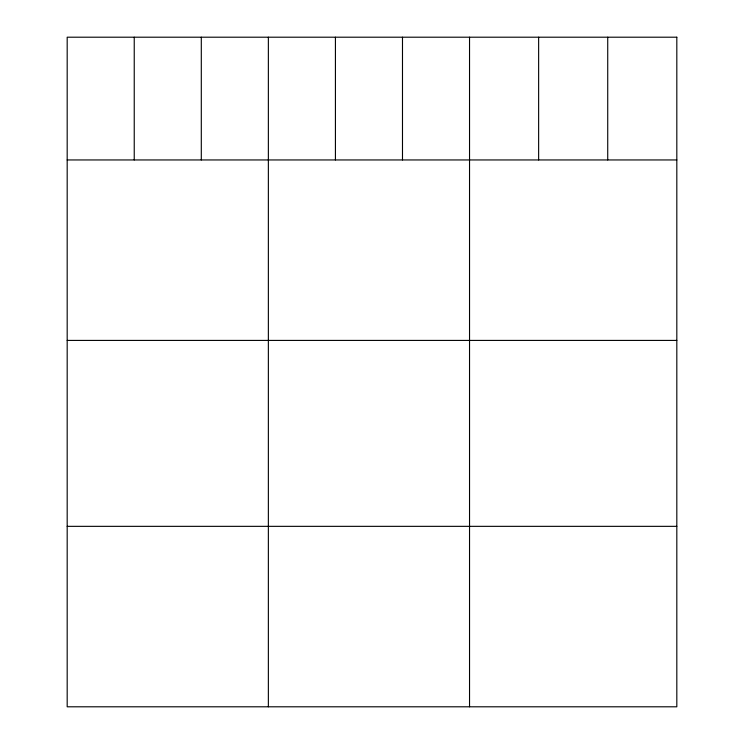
<?xml version="1.0" encoding="UTF-8"?>
<svg xmlns="http://www.w3.org/2000/svg" width="744" height="744" viewBox="0 0 744 744"><rect width="100%" height="100%" fill="white"/><g stroke="black" fill="none" stroke-linecap="round" stroke-linejoin="round"><path stroke-width="1.12" d="M67.183 159.951L676.817 159.951M67.183 340.417L676.817 340.417M67.183 526.343L676.817 526.343M607.727 37.2L607.727 159.951M538.637 37.2L538.637 159.951M469.538 37.2L469.538 706.8M402.485 37.2L402.485 159.951M335.423 37.2L335.423 159.951M268.361 37.2L268.361 706.8M201.298 37.2L201.298 159.951M134.236 37.2L134.236 159.951M676.817 37.2L67.183 37.2L67.183 706.8L676.817 706.8L676.817 37.2"/></g></svg>
